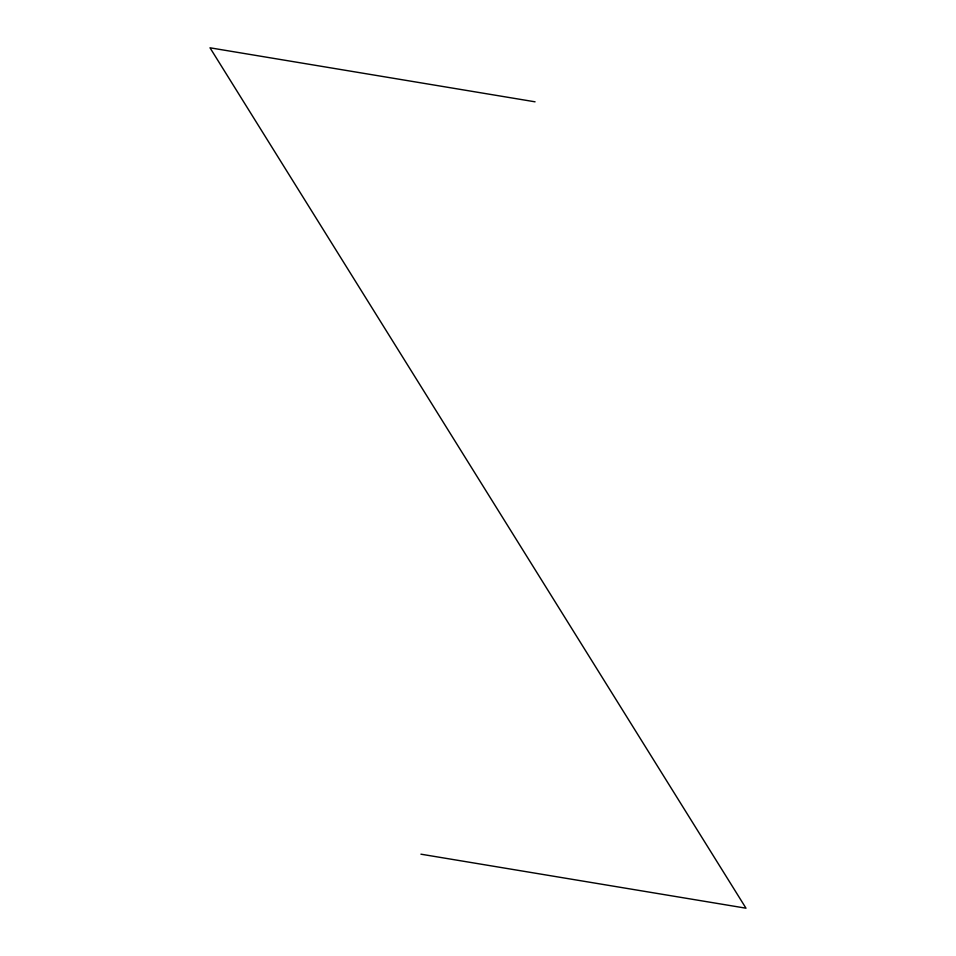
<?xml version="1.0" encoding="UTF-8"?>
<svg xmlns="http://www.w3.org/2000/svg" width="956" height="956" viewBox="0 0 956 956"><rect width="100%" height="100%" fill="white"/><g stroke="black" fill="none" stroke-linecap="round" stroke-linejoin="round"><path stroke-width="1.43" d="M535.061 101.814L210.009 47.8L745.991 908.2L420.939 854.186"/></g></svg>
